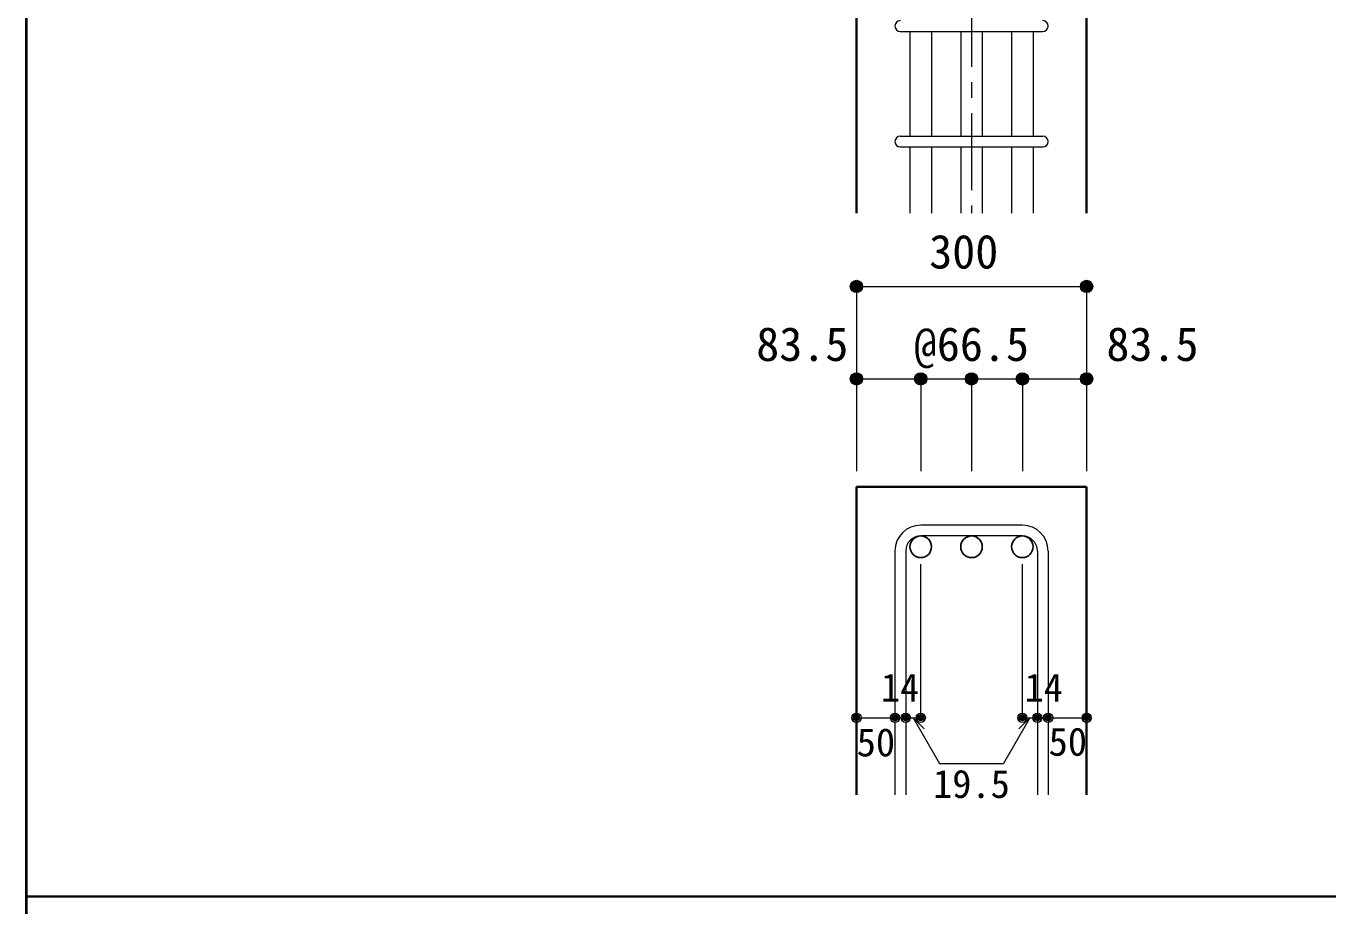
# Model space of a CAD drawing. Units: millimetres at full size, sheet at 1:20; details may follow other scales. Extents: x -3982 to 3969, y -2797 to 2801.
# Drawn here: x -3982 to -2291, y -10 to 1132 of the extents above; entities that cross this region are included whole.
import ezdxf
from ezdxf.enums import TextEntityAlignment as Align

# ---------------------------------------------------------------- set-up
doc = ezdxf.new("R2010")
doc.units = ezdxf.units.MM
doc.header["$LTSCALE"] = 20
doc.header["$PDMODE"] = 32
doc.header["$PDSIZE"] = 12
doc.linetypes.add('CHAIN1', pattern=[8, 5, -1, 1, -1])
for name, color, linetype, lineweight in [('6-1_躯体線', 2, 'Continuous', 35), ('6-5_梁主筋', 7, 'Continuous', 18), ('6-6_S.T.P.', 7, 'Continuous', 18), ('6-D_寸法', 4, 'Continuous', 9), ('F-0_枠', 6, 'Continuous', 40)]:
    doc.layers.add(name, color=color, linetype=linetype, lineweight=lineweight)
doc.styles.add('ＭＳ ゴシック', font='')
doc.styles.get('ＭＳ ゴシック').set_extended_font_data('MS Gothic')

msp = doc.modelspace()

# ---------------------------------------------------------------- linework, layer by layer
at = {"layer": '6-1_躯体線'}
for p, q in [((-2903.37, 889.12), (-2903.37, 1289.12)), ((-2604.37, 889.12), (-2604.37, 1289.12)), ((-2903.37, 534.12), (-2903.37, 134.12)), ((-2903.37, 534.12), (-2604.37, 534.12)), ((-2604.37, 534.12), (-2604.37, 134.12))]:
    msp.add_line(p, q, dxfattribs=at)
at = {"layer": '6-5_梁主筋'}
for p, q in [((-2833.87, 1125.12), (-2833.87, 989.12)), ((-2805.87, 1125.12), (-2805.87, 989.12)), ((-2767.87, 1125.12), (-2767.87, 989.12)), ((-2739.87, 1125.12), (-2739.87, 989.12)), ((-2701.87, 1125.12), (-2701.87, 989.12)), ((-2673.87, 1125.12), (-2673.87, 989.12)), ((-2833.87, 975.12), (-2833.87, 889.12)), ((-2805.87, 975.12), (-2805.87, 889.12)), ((-2767.87, 975.12), (-2767.87, 889.12)), ((-2739.87, 975.12), (-2739.87, 889.12)), ((-2701.87, 975.12), (-2701.87, 889.12)), ((-2673.87, 975.12), (-2673.87, 889.12))]:
    msp.add_line(p, q, dxfattribs=at)
at = {"layer": '6-5_梁主筋', "color": 3, "lineweight": 25}
for centre in [(-2819.87, 456.12), (-2753.87, 456.12), (-2687.87, 456.12)]:
    msp.add_circle(centre, 14, dxfattribs=at)
at = {"layer": '6-6_S.T.P.'}
for p, q in [((-2846.37, 1125.12), (-2661.37, 1125.12)), ((-2846.37, 989.12), (-2661.37, 989.12)), ((-2846.37, 975.12), (-2661.37, 975.12)), ((-2687.87, 484.12), (-2819.87, 484.12)), ((-2687.87, 470.12), (-2819.87, 470.12)), ((-2853.37, 450.62), (-2853.37, 134.12)), ((-2839.37, 450.62), (-2839.37, 134.12)), ((-2668.37, 450.62), (-2668.37, 134.12)), ((-2654.37, 450.62), (-2654.37, 134.12))]:
    msp.add_line(p, q, dxfattribs=at)
for centre, radius, start, end in [((-2846.37, 1132.12), 7, 90, 270), ((-2661.37, 1132.12), 7, 270, 90), ((-2846.37, 982.12), 7, 90, 270), ((-2661.37, 982.12), 7, 270, 90), ((-2819.87, 450.62), 33.5, 90, 180), ((-2687.87, 450.62), 33.5, 0, 90), ((-2819.87, 450.62), 19.5, 90, 180), ((-2687.87, 450.62), 19.5, 0, 90)]:
    msp.add_arc(centre, radius, start, end, dxfattribs=at)
at = {"layer": '6-D_寸法', "linetype": 'CHAIN1'}
msp.add_line((-2753.87, 2139.12), (-2753.87, 889.12), dxfattribs=at)
at = {"layer": '6-D_寸法'}
for p, q in [((-2903.37, 794.12), (-2903.37, 674.12)), ((-2903.37, 794.12), (-2604.37, 794.12)), ((-2604.37, 794.12), (-2604.37, 674.12)), ((-2903.37, 674.12), (-2819.87, 674.12)), ((-2903.37, 674.12), (-2903.37, 554.12)), ((-2819.87, 674.12), (-2819.87, 554.12)), ((-2819.87, 674.12), (-2753.87, 674.12)), ((-2753.87, 674.12), (-2753.87, 554.12)), ((-2753.87, 674.12), (-2604.37, 674.12)), ((-2687.87, 674.12), (-2687.87, 554.12)), ((-2604.37, 674.12), (-2604.37, 554.12)), ((-2819.87, 234.12), (-2819.87, 433.45)), ((-2687.87, 234.12), (-2687.87, 433.45)), ((-2903.37, 234.12), (-2853.37, 234.12)), ((-2853.37, 234.12), (-2819.87, 234.12)), ((-2829.62, 234.12), (-2815.48, 219.98)), ((-2829.62, 234.12), (-2795.39, 174.85)), ((-2678.12, 234.12), (-2712.34, 174.85)), ((-2678.12, 234.12), (-2692.26, 219.98)), ((-2687.87, 234.12), (-2604.37, 234.12)), ((-2668.37, 234.12), (-2654.37, 234.12)), ((-2795.39, 174.85), (-2712.34, 174.85))]:
    msp.add_line(p, q, dxfattribs=at)
for centre, radius in [((-2903.37, 794.12), 8), ((-2903.37, 794.12), 7.2), ((-2903.37, 794.12), 6.4), ((-2903.37, 794.12), 5.6), ((-2903.37, 794.12), 4.8), ((-2903.37, 794.12), 4), ((-2903.37, 794.12), 3.2), ((-2903.37, 794.12), 2.4), ((-2903.37, 794.12), 1.6), ((-2903.37, 794.12), 0.8), ((-2604.37, 794.12), 8), ((-2604.37, 794.12), 7.2), ((-2604.37, 794.12), 6.4), ((-2604.37, 794.12), 5.6), ((-2604.37, 794.12), 4.8), ((-2604.37, 794.12), 4), ((-2604.37, 794.12), 3.2), ((-2604.37, 794.12), 2.4), ((-2604.37, 794.12), 1.6), ((-2604.37, 794.12), 0.8), ((-2903.37, 674.12), 8), ((-2903.37, 674.12), 7.2), ((-2903.37, 674.12), 6.4), ((-2903.37, 674.12), 5.6), ((-2903.37, 674.12), 4.8), ((-2903.37, 674.12), 4), ((-2903.37, 674.12), 3.2), ((-2903.37, 674.12), 2.4), ((-2819.87, 674.12), 8), ((-2819.87, 674.12), 7.2), ((-2819.87, 674.12), 6.4), ((-2819.87, 674.12), 5.6), ((-2819.87, 674.12), 4.8), ((-2819.87, 674.12), 4), ((-2819.87, 674.12), 3.2), ((-2819.87, 674.12), 2.4), ((-2753.87, 674.12), 8), ((-2753.87, 674.12), 7.2), ((-2753.87, 674.12), 6.4), ((-2753.87, 674.12), 5.6), ((-2753.87, 674.12), 4.8), ((-2753.87, 674.12), 4), ((-2753.87, 674.12), 3.2), ((-2753.87, 674.12), 2.4), ((-2687.87, 674.12), 8), ((-2687.87, 674.12), 7.2), ((-2687.87, 674.12), 6.4), ((-2687.87, 674.12), 5.6), ((-2687.87, 674.12), 4.8), ((-2687.87, 674.12), 4), ((-2687.87, 674.12), 3.2), ((-2687.87, 674.12), 2.4), ((-2604.37, 674.12), 8), ((-2604.37, 674.12), 7.2), ((-2604.37, 674.12), 6.4), ((-2604.37, 674.12), 5.6), ((-2604.37, 674.12), 4.8), ((-2604.37, 674.12), 4), ((-2604.37, 674.12), 3.2), ((-2604.37, 674.12), 2.4), ((-2903.37, 674.12), 1.6), ((-2903.37, 674.12), 0.8), ((-2819.87, 674.12), 1.6), ((-2819.87, 674.12), 0.8), ((-2753.87, 674.12), 1.6), ((-2753.87, 674.12), 0.8), ((-2687.87, 674.12), 1.6), ((-2687.87, 674.12), 0.8), ((-2604.37, 674.12), 1.6), ((-2604.37, 674.12), 0.8), ((-2903.37, 234.12), 4), ((-2903.37, 234.12), 3.6), ((-2903.37, 234.12), 3.2), ((-2903.37, 234.12), 2.8), ((-2853.37, 234.12), 4), ((-2853.37, 234.12), 3.6), ((-2853.37, 234.12), 3.2), ((-2853.37, 234.12), 2.8), ((-2839.37, 234.12), 4), ((-2839.37, 234.12), 3.6), ((-2839.37, 234.12), 3.2), ((-2839.37, 234.12), 2.8), ((-2819.87, 234.12), 4), ((-2819.87, 234.12), 3.6), ((-2819.87, 234.12), 3.2), ((-2819.87, 234.12), 2.8), ((-2687.87, 234.12), 4), ((-2687.87, 234.12), 3.6), ((-2687.87, 234.12), 3.2), ((-2687.87, 234.12), 2.8), ((-2668.37, 234.12), 4), ((-2668.37, 234.12), 3.6), ((-2668.37, 234.12), 3.2), ((-2668.37, 234.12), 2.8), ((-2654.37, 234.12), 4), ((-2654.37, 234.12), 3.6), ((-2654.37, 234.12), 3.2), ((-2654.37, 234.12), 2.8), ((-2604.37, 234.12), 4), ((-2604.37, 234.12), 3.6), ((-2604.37, 234.12), 3.2), ((-2604.37, 234.12), 2.8), ((-2903.37, 234.12), 2.4), ((-2903.37, 234.12), 2), ((-2903.37, 234.12), 1.6), ((-2903.37, 234.12), 1.2), ((-2903.37, 234.12), 0.8), ((-2903.37, 234.12), 0.4), ((-2853.37, 234.12), 2.4), ((-2853.37, 234.12), 2), ((-2853.37, 234.12), 1.6), ((-2853.37, 234.12), 1.2), ((-2853.37, 234.12), 0.8), ((-2853.37, 234.12), 0.4), ((-2839.37, 234.12), 2.4), ((-2839.37, 234.12), 2), ((-2839.37, 234.12), 1.6), ((-2839.37, 234.12), 1.2), ((-2839.37, 234.12), 0.8), ((-2839.37, 234.12), 0.4), ((-2819.87, 234.12), 2.4), ((-2819.87, 234.12), 2), ((-2819.87, 234.12), 1.6), ((-2819.87, 234.12), 1.2), ((-2819.87, 234.12), 0.8), ((-2819.87, 234.12), 0.4), ((-2687.87, 234.12), 2.4), ((-2687.87, 234.12), 2), ((-2687.87, 234.12), 1.6), ((-2687.87, 234.12), 1.2), ((-2687.87, 234.12), 0.8), ((-2687.87, 234.12), 0.4), ((-2668.37, 234.12), 2.4), ((-2668.37, 234.12), 2), ((-2668.37, 234.12), 1.6), ((-2668.37, 234.12), 1.2), ((-2668.37, 234.12), 0.8), ((-2668.37, 234.12), 0.4), ((-2654.37, 234.12), 2.4), ((-2654.37, 234.12), 2), ((-2654.37, 234.12), 1.6), ((-2654.37, 234.12), 1.2), ((-2654.37, 234.12), 0.8), ((-2654.37, 234.12), 0.4), ((-2604.37, 234.12), 2.4), ((-2604.37, 234.12), 2), ((-2604.37, 234.12), 1.6), ((-2604.37, 234.12), 1.2), ((-2604.37, 234.12), 0.8), ((-2604.37, 234.12), 0.4)]:
    msp.add_circle(centre, radius, dxfattribs=at)
at = {"layer": '6-D_寸法', "color": 7}
for p in [(-2903.37, 794.12), (-2604.37, 794.12), (-2903.37, 674.12), (-2819.87, 674.12), (-2753.87, 674.12), (-2687.87, 674.12), (-2604.37, 674.12), (-2903.37, 234.12), (-2853.37, 234.12), (-2839.37, 234.12), (-2819.87, 234.12), (-2687.87, 234.12), (-2668.37, 234.12), (-2654.37, 234.12), (-2604.37, 234.12)]:
    msp.add_point(p, dxfattribs=at)
at = {"layer": 'F-0_枠'}
msp.add_line((-3981.92, 2800.77), (-3981.92, -2796.83), dxfattribs=at)
at = {"layer": 'F-0_枠', "color": 2, "lineweight": 35}
msp.add_line((2482.4, 1.97), (-3981.92, 1.97), dxfattribs=at)

# ---------------------------------------------------------------- texts
at = {"layer": '6-D_寸法', "style": 'ＭＳ ゴシック'}
for s, height, p in [('300', 43.99, (-2808.87, 804.12)), ('83.5', 43.99, (-3033.55, 684.12)), ('@66.5', 43.99, (-2828.87, 684.12)), ('83.5', 43.99, (-2578.74, 684.12)), ('14', 36.66, (-2871.71, 244.09)), ('14', 36.66, (-2685.07, 244.09)), ('50', 36.66, (-2903.03, 172.99)), ('50', 36.66, (-2653.75, 173.83)), ('19.5', 36.66, (-2803.87, 119.04))]:
    msp.add_text(s, height=height, dxfattribs=at).set_placement(p, align=Align.BOTTOM_LEFT)

doc.saveas('drawing.dxf')
